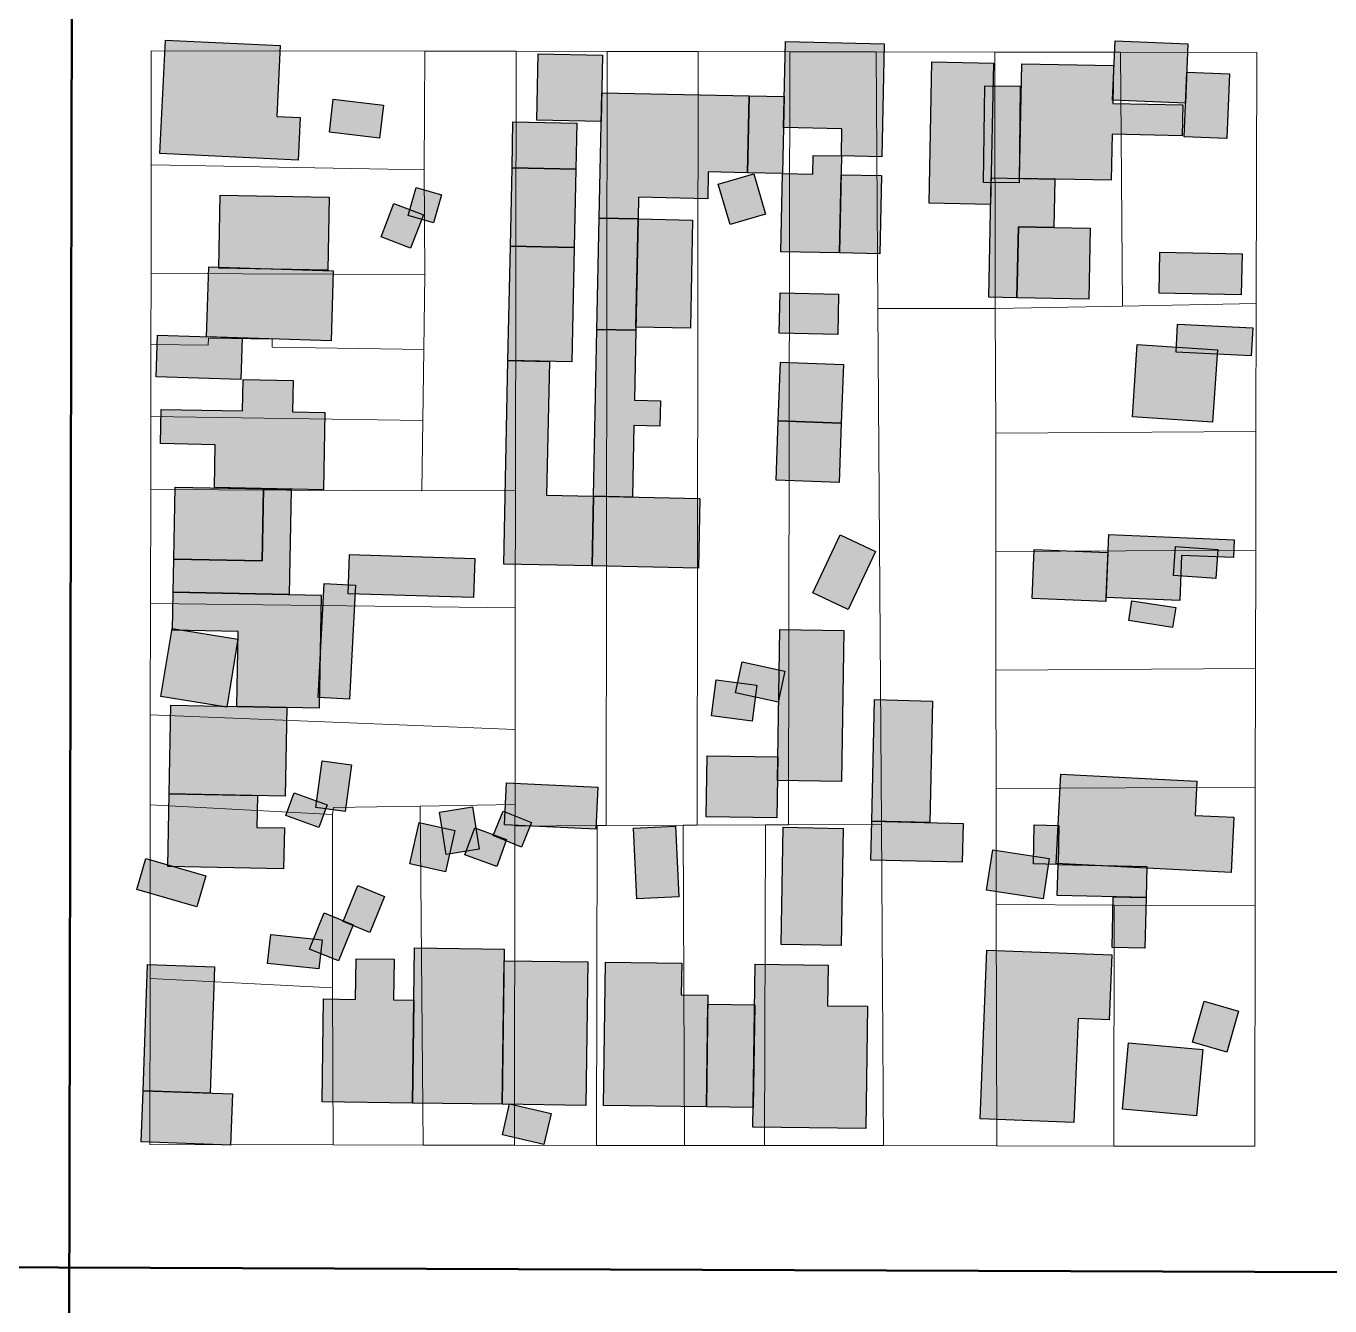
# Model space of a CAD drawing. Header units: millimetres. Extents: x -71 to 10084, y -63 to 6230.
# Drawn here: x 5422 to 5565, y 2579.6 to 2720.1 of the extents above; entities that cross this region are included whole.
import ezdxf

# ---------------------------------------------------------------- set-up
doc = ezdxf.new("R2010")
doc.units = ezdxf.units.MM
doc.layers.add('01. Manzanas Esc. Urbana', color=254, linetype='Continuous', lineweight=5, true_color=0xcccccc)
doc.layers.add('01. Parcelas Esc. Urbana', color=8, linetype='Continuous', lineweight=5, true_color=0x808080)
doc.layers.add('03. Vias Terciarias', color=252, linetype='Continuous', lineweight=50)
doc.layers.add('Edificaciones Pilar', color=50, linetype='Continuous')

msp = doc.modelspace()

# ---------------------------------------------------------------- hatches: boundary and pattern name
at = {"layer": 'Edificaciones Pilar', "transparency": 33554559}
for points in [[(5451.8, 2705.35), (5436.64, 2706.07), (5437.23, 2718.51), (5449.82, 2717.92), (5449.46, 2710.14), (5452.02, 2710.01), (5451.8, 2705.35)], [(5511.44, 2708.8), (5505.03, 2708.93), (5505.23, 2718.35), (5516.06, 2718.12), (5515.81, 2705.72), (5511.38, 2705.81), (5511.44, 2708.8)], [(5549.11, 2711.6), (5541.13, 2711.93), (5541.4, 2718.45), (5549.39, 2718.11), (5549.11, 2711.6)], [(5485.03, 2709.6), (5477.96, 2709.74), (5478.11, 2717.02), (5485.18, 2716.88), (5485.03, 2709.6)], [(5528.07, 2715.99), (5527.75, 2700.48), (5520.99, 2700.62), (5521.31, 2716.13), (5528.07, 2715.99)], [(5540.98, 2703.14), (5530.9, 2703.35), (5531.16, 2715.93), (5541.24, 2715.72), (5541.15, 2711.58), (5548.83, 2711.42), (5548.76, 2708.03), (5541.08, 2708.19), (5540.98, 2703.14)], [(5553.94, 2714.8), (5553.65, 2707.73), (5548.96, 2707.92), (5549.26, 2714.99), (5553.94, 2714.8)], [(5530.87, 2702.86), (5526.98, 2702.91), (5527.1, 2713.51), (5531, 2713.46), (5530.87, 2702.86)], [(5460.71, 2707.76), (5455.22, 2708.42), (5455.65, 2712.04), (5461.14, 2711.38), (5460.71, 2707.76)], [(5489.09, 2698.9), (5484.81, 2698.99), (5485.1, 2712.74), (5501.26, 2712.4), (5501.09, 2703.96), (5496.78, 2704.05), (5496.72, 2701.12), (5489.14, 2701.28), (5489.09, 2698.9)], [(5505.1, 2712.32), (5504.93, 2703.89), (5501.09, 2703.96), (5501.26, 2712.4), (5505.1, 2712.32)], [(5482.25, 2704.35), (5475.25, 2704.5), (5475.35, 2709.54), (5482.36, 2709.4), (5482.25, 2704.35)], [(5511.16, 2695.17), (5504.75, 2695.3), (5504.93, 2703.89), (5508.26, 2703.82), (5508.3, 2705.87), (5511.38, 2705.81), (5511.16, 2695.17)], [(5482.08, 2695.77), (5475.07, 2695.92), (5475.25, 2704.5), (5482.25, 2704.35), (5482.08, 2695.77)], [(5503.06, 2699.42), (5499.17, 2698.28), (5497.88, 2702.7), (5501.77, 2703.84), (5503.06, 2699.42)], [(5515.59, 2695.08), (5511.16, 2695.17), (5511.34, 2703.75), (5515.76, 2703.66), (5515.59, 2695.08)], [(5530.63, 2690.24), (5527.54, 2690.3), (5527.81, 2703.41), (5534.8, 2703.27), (5534.69, 2697.96), (5530.79, 2698.04), (5530.63, 2690.24)], [(5455.04, 2693.27), (5443.1, 2693.51), (5443.25, 2701.52), (5455.19, 2701.28), (5455.04, 2693.27)], [(5466.65, 2698.48), (5463.86, 2699.27), (5464.73, 2702.35), (5467.52, 2701.56), (5466.65, 2698.48)], [(5464.13, 2695.7), (5460.9, 2696.95), (5462.3, 2700.58), (5465.53, 2699.34), (5464.13, 2695.7)], [(5489.09, 2698.9), (5488.84, 2686.69), (5484.56, 2686.78), (5484.81, 2698.99), (5489.09, 2698.9)], [(5495.06, 2698.78), (5494.81, 2686.9), (5488.85, 2687.02), (5489.09, 2698.9), (5495.06, 2698.78)], [(5538.51, 2690.08), (5530.63, 2690.24), (5530.79, 2698.04), (5538.67, 2697.88), (5538.51, 2690.08)], [(5481.82, 2683.22), (5474.81, 2683.37), (5475.07, 2695.92), (5482.08, 2695.77), (5481.82, 2683.22)], [(5555.23, 2690.57), (5546.23, 2690.76), (5546.32, 2695.25), (5555.32, 2695.07), (5555.23, 2690.57)], [(5455.4, 2685.53), (5441.74, 2685.96), (5441.98, 2693.65), (5455.64, 2693.22), (5455.4, 2685.53)], [(5510.97, 2686.23), (5504.57, 2686.37), (5504.66, 2690.78), (5511.07, 2690.64), (5510.97, 2686.23)], [(5556.34, 2683.89), (5548.09, 2684.28), (5548.23, 2687.34), (5556.49, 2686.95), (5556.34, 2683.89)], [(5445.52, 2681.29), (5436.23, 2681.58), (5436.37, 2686.13), (5445.67, 2685.84), (5445.52, 2681.29)], [(5488.62, 2676.23), (5488.46, 2668.39), (5484.18, 2668.47), (5484.56, 2686.78), (5488.84, 2686.69), (5488.68, 2679.01), (5491.53, 2678.95), (5491.48, 2676.17), (5488.62, 2676.23)], [(5552.1, 2676.59), (5543.29, 2677.17), (5543.81, 2685.11), (5552.62, 2684.53), (5552.1, 2676.59)], [(5484.18, 2668.47), (5484.03, 2660.84), (5474.35, 2661.04), (5474.81, 2683.37), (5479.35, 2683.27), (5479.05, 2668.58), (5484.18, 2668.47)], [(5511.36, 2676.49), (5504.46, 2676.74), (5504.69, 2683.19), (5511.6, 2682.93), (5511.36, 2676.49)], [(5442.71, 2674.13), (5436.69, 2674.25), (5436.76, 2678.01), (5445.7, 2677.84), (5445.77, 2681.3), (5451.26, 2681.19), (5451.19, 2677.73), (5454.73, 2677.66), (5454.56, 2669.19), (5442.62, 2669.42), (5442.71, 2674.13)], [(5511.13, 2670), (5504.22, 2670.25), (5504.46, 2676.74), (5511.36, 2676.49), (5511.13, 2670)], [(5450.8, 2657.71), (5438.08, 2657.96), (5438.15, 2661.59), (5447.85, 2661.4), (5448.01, 2669.28), (5451.02, 2669.22), (5450.8, 2657.71)], [(5447.85, 2661.4), (5438.15, 2661.59), (5438.31, 2669.47), (5448.01, 2669.28), (5447.85, 2661.4)], [(5495.7, 2660.6), (5484.03, 2660.84), (5484.18, 2668.47), (5495.86, 2668.23), (5495.7, 2660.6)], [(5548.5, 2657.04), (5540.42, 2657.37), (5540.7, 2664.27), (5554.47, 2663.71), (5554.39, 2661.74), (5548.7, 2661.98), (5548.5, 2657.04)], [(5515.11, 2662.41), (5512.11, 2656.05), (5508.23, 2657.87), (5511.23, 2664.24), (5515.11, 2662.41)], [(5552.43, 2659.45), (5547.81, 2659.78), (5548.03, 2662.95), (5552.66, 2662.62), (5552.43, 2659.45)], [(5471.03, 2657.36), (5457.28, 2657.78), (5457.41, 2662.07), (5471.16, 2661.65), (5471.03, 2657.36)], [(5540.4, 2656.92), (5532.3, 2657.25), (5532.52, 2662.63), (5540.62, 2662.3), (5540.4, 2656.92)], [(5457.42, 2646.21), (5453.99, 2646.39), (5454.64, 2658.89), (5458.08, 2658.71), (5457.42, 2646.21)], [(5445.22, 2653.65), (5438, 2653.79), (5438.08, 2657.96), (5454.33, 2657.64), (5454.09, 2645.23), (5445.06, 2645.41), (5445.22, 2653.65)], [(5548.05, 2656.27), (5547.71, 2654.09), (5542.89, 2654.83), (5543.23, 2657.01), (5548.05, 2656.27)], [(5443.96, 2645.34), (5436.75, 2646.52), (5437.97, 2653.98), (5445.18, 2652.8), (5443.96, 2645.34)], [(5511.38, 2637.18), (5504.36, 2637.3), (5504.63, 2653.86), (5511.65, 2653.74), (5511.38, 2637.18)], [(5504.44, 2645.88), (5499.75, 2646.89), (5500.48, 2650.3), (5505.17, 2649.29), (5504.44, 2645.88)], [(5501.59, 2643.81), (5497.14, 2644.37), (5497.65, 2648.33), (5502.09, 2647.76), (5501.59, 2643.81)], [(5521.08, 2632.67), (5514.71, 2632.81), (5515.01, 2646.16), (5521.38, 2646.01), (5521.08, 2632.67)], [(5450.36, 2635.58), (5437.65, 2635.83), (5437.84, 2645.55), (5450.55, 2645.3), (5450.36, 2635.58)], [(5504.29, 2633.2), (5496.56, 2633.32), (5496.67, 2640.01), (5504.4, 2639.89), (5504.29, 2633.2)], [(5456.94, 2633.9), (5453.72, 2634.34), (5454.42, 2639.45), (5457.64, 2639.01), (5456.94, 2633.9)], [(5554.12, 2627.21), (5534.94, 2628.17), (5535.43, 2637.97), (5550.38, 2637.22), (5550.19, 2633.46), (5554.42, 2633.25), (5554.12, 2627.21)], [(5437.49, 2627.85), (5437.65, 2635.83), (5447.35, 2635.64), (5447.28, 2632.15), (5450.29, 2632.1), (5450.2, 2627.6), (5437.49, 2627.85)], [(5454.06, 2632.13), (5450.43, 2633.45), (5451.34, 2635.93), (5454.96, 2634.62), (5454.06, 2632.13)], [(5484.44, 2631.94), (5474.44, 2632.42), (5474.66, 2637.04), (5484.66, 2636.56), (5484.44, 2631.94)], [(5471.65, 2629.76), (5468.03, 2629.18), (5467.28, 2633.83), (5470.9, 2634.41), (5471.65, 2629.76)], [(5476.29, 2629.99), (5473.2, 2631.24), (5474.29, 2633.94), (5477.38, 2632.69), (5476.29, 2629.99)], [(5524.63, 2628.33), (5514.61, 2628.56), (5514.71, 2632.81), (5524.73, 2632.59), (5524.63, 2628.33)], [(5467.97, 2627.26), (5464.05, 2628.15), (5465.07, 2632.67), (5468.99, 2631.79), (5467.97, 2627.26)], [(5473.58, 2627.87), (5470.09, 2629.15), (5471.17, 2632.08), (5474.65, 2630.8), (5473.58, 2627.87)], [(5493.19, 2632.28), (5493.54, 2624.52), (5488.94, 2624.31), (5488.59, 2632.07), (5493.19, 2632.28)], [(5511.57, 2632.04), (5511.34, 2619.19), (5504.78, 2619.3), (5505.01, 2632.16), (5511.57, 2632.04)], [(5535.14, 2628.09), (5532.44, 2628.15), (5532.53, 2632.41), (5535.23, 2632.35), (5535.14, 2628.09)], [(5440.7, 2623.44), (5434.1, 2625.34), (5435.08, 2628.73), (5441.68, 2626.83), (5440.7, 2623.44)], [(5533.5, 2624.31), (5527.3, 2625.27), (5527.99, 2629.69), (5534.18, 2628.74), (5533.5, 2624.31)], [(5544.79, 2624.46), (5535.06, 2624.68), (5535.14, 2628.09), (5544.87, 2627.87), (5544.79, 2624.46)], [(5461.27, 2624.58), (5459.67, 2620.63), (5456.73, 2621.83), (5458.34, 2625.77), (5461.27, 2624.58)], [(5544.66, 2618.88), (5541.07, 2618.96), (5541.19, 2624.54), (5544.79, 2624.46), (5544.66, 2618.88)], [(5456.23, 2617.5), (5453.04, 2618.8), (5454.65, 2622.77), (5457.84, 2621.47), (5456.23, 2617.5)], [(5454.08, 2616.62), (5448.45, 2617.21), (5448.79, 2620.41), (5454.42, 2619.81), (5454.08, 2616.62)], [(5474.17, 2601.77), (5464.33, 2601.9), (5464.55, 2618.92), (5474.4, 2618.79), (5474.17, 2601.77)], [(5536.89, 2599.77), (5526.61, 2600.16), (5527.32, 2618.67), (5541.03, 2618.15), (5540.76, 2611.05), (5537.33, 2611.18), (5536.89, 2599.77)], [(5442.13, 2602.99), (5434.78, 2603.24), (5435.26, 2617.09), (5442.61, 2616.83), (5442.13, 2602.99)], [(5464.33, 2601.9), (5454.43, 2602.03), (5454.58, 2613.33), (5458.1, 2613.28), (5458.16, 2617.74), (5462.32, 2617.68), (5462.26, 2613.22), (5464.48, 2613.19), (5464.33, 2601.9)], [(5483.34, 2601.64), (5474.17, 2601.77), (5474.38, 2617.52), (5483.55, 2617.4), (5483.34, 2601.64)], [(5496.58, 2601.47), (5485.3, 2601.62), (5485.51, 2617.37), (5493.86, 2617.26), (5493.81, 2613.78), (5496.74, 2613.74), (5496.58, 2601.47)], [(5514.06, 2599.1), (5501.68, 2599.27), (5501.93, 2617.15), (5509.93, 2617.04), (5509.87, 2612.58), (5514.24, 2612.52), (5514.06, 2599.1)], [(5553.65, 2607.49), (5549.88, 2608.57), (5551.16, 2613.07), (5554.94, 2611.99), (5553.65, 2607.49)], [(5501.71, 2601.4), (5496.58, 2601.47), (5496.73, 2612.76), (5501.87, 2612.69), (5501.71, 2601.4)], [(5550.34, 2600.5), (5542.21, 2601.24), (5542.87, 2608.51), (5551.01, 2607.77), (5550.34, 2600.5)], [(5444.39, 2597.3), (5434.59, 2597.64), (5434.78, 2603.24), (5444.58, 2602.9), (5444.39, 2597.3)], [(5478.74, 2597.36), (5474.2, 2598.42), (5474.99, 2601.8), (5479.53, 2600.75), (5478.74, 2597.36)]]:
    msp.add_hatch(color=256, dxfattribs=at).paths.add_polyline_path(points, flags=0)

# ---------------------------------------------------------------- linework, layer by layer
at = {"layer": '01. Manzanas Esc. Urbana', "linetype": 'Continuous', "flags": 128}
msp.add_lwpolyline([(5556.93, 2717.16), (5556.87, 2689.61), (5556.84, 2675.58), (5556.83, 2662.56), (5556.81, 2649.58), (5556.77, 2636.57), (5556.76, 2623.55), (5556.72, 2597.16), (5541.26, 2597.17), (5528.41, 2597.21), (5515.99, 2597.23), (5502.96, 2597.24), (5494.18, 2597.25), (5484.52, 2597.25), (5475.51, 2597.27), (5465.51, 2597.3), (5455.63, 2597.31), (5435.51, 2597.34), (5435.55, 2615.56), (5435.57, 2634.63), (5435.58, 2644.51), (5435.59, 2656.71), (5435.64, 2669.21), (5435.64, 2677.21), (5435.65, 2685.12), (5435.66, 2692.9), (5435.67, 2704.83), (5435.68, 2717.34), (5465.68, 2717.3), (5475.69, 2717.3), (5485.69, 2717.28), (5495.68, 2717.26), (5505.72, 2717.24), (5515.2, 2717.22), (5528.22, 2717.2), (5541.99, 2717.18), (5556.93, 2717.16)], close=True, dxfattribs=at)
at = {"layer": '01. Parcelas Esc. Urbana', "linetype": 'Continuous', "flags": 128}
for points in [[(5465.68, 2717.3), (5465.6, 2704.29), (5435.67, 2704.83), (5435.68, 2717.34), (5465.68, 2717.3)], [(5465.68, 2717.3), (5465.6, 2704.29), (5435.67, 2704.83), (5435.68, 2717.34), (5465.68, 2717.3)], [(5465.69, 2692.79), (5465.6, 2704.29), (5465.68, 2717.3), (5475.69, 2717.3), (5475.63, 2669.14), (5465.36, 2669.06), (5465.47, 2676.79), (5465.58, 2684.58), (5465.69, 2692.79)], [(5465.69, 2692.79), (5465.6, 2704.29), (5465.68, 2717.3), (5475.69, 2717.3), (5475.63, 2669.14), (5465.36, 2669.06), (5465.47, 2676.79), (5465.58, 2684.58), (5465.69, 2692.79)], [(5475.59, 2634.66), (5475.59, 2642.87), (5475.6, 2656.25), (5475.63, 2669.14), (5475.69, 2717.3), (5485.69, 2717.28), (5485.56, 2632.34), (5484.58, 2632.34), (5475.56, 2632.29), (5475.59, 2634.66)], [(5475.59, 2634.66), (5475.59, 2642.87), (5475.6, 2656.25), (5475.63, 2669.14), (5475.69, 2717.3), (5485.69, 2717.28), (5485.56, 2632.34), (5484.58, 2632.34), (5475.56, 2632.29), (5475.59, 2634.66)], [(5485.56, 2632.34), (5485.69, 2717.28), (5495.68, 2717.26), (5495.57, 2632.39), (5494.03, 2632.38), (5485.56, 2632.34)], [(5485.56, 2632.34), (5485.69, 2717.28), (5495.68, 2717.26), (5495.57, 2632.39), (5494.03, 2632.38), (5485.56, 2632.34)], [(5505.72, 2717.24), (5505.58, 2632.43), (5503.06, 2632.43), (5495.57, 2632.39), (5495.68, 2717.26), (5505.72, 2717.24)], [(5505.72, 2717.24), (5505.58, 2632.43), (5503.06, 2632.43), (5495.57, 2632.39), (5495.68, 2717.26), (5505.72, 2717.24)], [(5505.58, 2632.43), (5505.72, 2717.24), (5515.2, 2717.22), (5515.39, 2689.09), (5515.76, 2632.5), (5505.58, 2632.43)], [(5505.58, 2632.43), (5505.72, 2717.24), (5515.2, 2717.22), (5515.39, 2689.09), (5515.76, 2632.5), (5505.58, 2632.43)], [(5515.2, 2717.22), (5528.22, 2717.2), (5528.26, 2689.07), (5515.39, 2689.09), (5515.2, 2717.22)], [(5515.2, 2717.22), (5528.22, 2717.2), (5528.26, 2689.07), (5515.39, 2689.09), (5515.2, 2717.22)], [(5528.22, 2717.2), (5541.99, 2717.18), (5542.21, 2689.34), (5528.26, 2689.07), (5528.22, 2717.2)], [(5528.22, 2717.2), (5541.99, 2717.18), (5542.21, 2689.34), (5528.26, 2689.07), (5528.22, 2717.2)], [(5542.21, 2689.34), (5541.99, 2717.18), (5556.93, 2717.16), (5556.87, 2689.61), (5542.21, 2689.34)], [(5542.21, 2689.34), (5541.99, 2717.18), (5556.93, 2717.16), (5556.87, 2689.61), (5542.21, 2689.34)], [(5465.6, 2704.29), (5465.69, 2692.79), (5435.66, 2692.9), (5435.67, 2704.83), (5465.6, 2704.29)], [(5465.6, 2704.29), (5465.69, 2692.79), (5435.66, 2692.9), (5435.67, 2704.83), (5465.6, 2704.29)], [(5435.66, 2692.9), (5465.69, 2692.79), (5465.58, 2684.58), (5448.93, 2684.82), (5448.95, 2685.72), (5441.95, 2685.82), (5441.94, 2685.04), (5435.65, 2685.12), (5435.66, 2692.9)], [(5435.66, 2692.9), (5465.69, 2692.79), (5465.58, 2684.58), (5448.93, 2684.82), (5448.95, 2685.72), (5441.95, 2685.82), (5441.94, 2685.04), (5435.65, 2685.12), (5435.66, 2692.9)], [(5528.26, 2689.07), (5528.3, 2675.38), (5528.33, 2662.4), (5528.33, 2649.4), (5528.34, 2636.4), (5528.37, 2632.57), (5528.36, 2623.67), (5528.41, 2597.21), (5515.99, 2597.23), (5515.76, 2632.5), (5515.39, 2689.09), (5528.26, 2689.07)], [(5528.26, 2689.07), (5528.3, 2675.38), (5528.33, 2662.4), (5528.33, 2649.4), (5528.34, 2636.4), (5528.37, 2632.57), (5528.36, 2623.67), (5528.41, 2597.21), (5515.99, 2597.23), (5515.76, 2632.5), (5515.39, 2689.09), (5528.26, 2689.07)], [(5528.26, 2689.07), (5542.21, 2689.34), (5556.87, 2689.61), (5556.84, 2675.58), (5528.3, 2675.38), (5528.26, 2689.07)], [(5528.26, 2689.07), (5542.21, 2689.34), (5556.87, 2689.61), (5556.84, 2675.58), (5528.3, 2675.38), (5528.26, 2689.07)], [(5465.58, 2684.58), (5465.47, 2676.79), (5435.64, 2677.21), (5435.65, 2685.12), (5441.94, 2685.04), (5441.95, 2685.82), (5448.95, 2685.72), (5448.93, 2684.82), (5465.58, 2684.58)], [(5465.58, 2684.58), (5465.47, 2676.79), (5435.64, 2677.21), (5435.65, 2685.12), (5441.94, 2685.04), (5441.95, 2685.82), (5448.95, 2685.72), (5448.93, 2684.82), (5465.58, 2684.58)], [(5435.64, 2677.21), (5465.47, 2676.79), (5465.36, 2669.06), (5435.64, 2669.21), (5435.64, 2677.21)], [(5435.64, 2677.21), (5465.47, 2676.79), (5465.36, 2669.06), (5435.64, 2669.21), (5435.64, 2677.21)], [(5556.84, 2675.58), (5556.83, 2662.56), (5528.33, 2662.4), (5528.3, 2675.38), (5556.84, 2675.58)], [(5556.84, 2675.58), (5556.83, 2662.56), (5528.33, 2662.4), (5528.3, 2675.38), (5556.84, 2675.58)], [(5435.64, 2669.21), (5465.36, 2669.06), (5475.63, 2669.14), (5475.6, 2656.25), (5435.59, 2656.71), (5435.64, 2669.21)], [(5435.64, 2669.21), (5465.36, 2669.06), (5475.63, 2669.14), (5475.6, 2656.25), (5435.59, 2656.71), (5435.64, 2669.21)], [(5556.83, 2662.56), (5556.81, 2649.58), (5528.33, 2649.4), (5528.33, 2662.4), (5556.83, 2662.56)], [(5556.83, 2662.56), (5556.81, 2649.58), (5528.33, 2649.4), (5528.33, 2662.4), (5556.83, 2662.56)], [(5435.58, 2644.51), (5435.59, 2656.71), (5475.6, 2656.25), (5475.59, 2642.87), (5435.58, 2644.51)], [(5435.58, 2644.51), (5435.59, 2656.71), (5475.6, 2656.25), (5475.59, 2642.87), (5435.58, 2644.51)], [(5528.34, 2636.4), (5528.33, 2649.4), (5556.81, 2649.58), (5556.77, 2636.57), (5528.34, 2636.4)], [(5528.34, 2636.4), (5528.33, 2649.4), (5556.81, 2649.58), (5556.77, 2636.57), (5528.34, 2636.4)], [(5475.59, 2642.87), (5475.59, 2634.66), (5465.18, 2634.49), (5455.68, 2634.34), (5455.56, 2633.56), (5435.57, 2634.63), (5435.58, 2644.51), (5475.59, 2642.87)], [(5475.59, 2642.87), (5475.59, 2634.66), (5465.18, 2634.49), (5455.68, 2634.34), (5455.56, 2633.56), (5435.57, 2634.63), (5435.58, 2644.51), (5475.59, 2642.87)], [(5528.36, 2623.67), (5528.37, 2632.57), (5528.34, 2636.4), (5556.77, 2636.57), (5556.76, 2623.55), (5541.3, 2623.6), (5528.36, 2623.67)], [(5528.36, 2623.67), (5528.37, 2632.57), (5528.34, 2636.4), (5556.77, 2636.57), (5556.76, 2623.55), (5541.3, 2623.6), (5528.36, 2623.67)], [(5435.55, 2615.56), (5435.57, 2634.63), (5455.56, 2633.56), (5455.58, 2614.54), (5435.55, 2615.56)], [(5435.55, 2615.56), (5435.57, 2634.63), (5455.56, 2633.56), (5455.58, 2614.54), (5435.55, 2615.56)], [(5455.63, 2597.31), (5455.58, 2614.54), (5455.56, 2633.56), (5455.68, 2634.34), (5465.18, 2634.49), (5465.51, 2597.3), (5455.63, 2597.31)], [(5455.63, 2597.31), (5455.58, 2614.54), (5455.56, 2633.56), (5455.68, 2634.34), (5465.18, 2634.49), (5465.51, 2597.3), (5455.63, 2597.31)], [(5465.51, 2597.3), (5465.18, 2634.49), (5475.59, 2634.66), (5475.56, 2632.29), (5475.51, 2597.27), (5465.51, 2597.3)], [(5465.51, 2597.3), (5465.18, 2634.49), (5475.59, 2634.66), (5475.56, 2632.29), (5475.51, 2597.27), (5465.51, 2597.3)], [(5475.51, 2597.27), (5475.56, 2632.29), (5484.58, 2632.34), (5484.52, 2597.25), (5475.51, 2597.27)], [(5475.51, 2597.27), (5475.56, 2632.29), (5484.58, 2632.34), (5484.52, 2597.25), (5475.51, 2597.27)], [(5485.56, 2632.34), (5494.03, 2632.38), (5494.18, 2597.25), (5484.52, 2597.25), (5484.58, 2632.34), (5485.56, 2632.34)], [(5485.56, 2632.34), (5494.03, 2632.38), (5494.18, 2597.25), (5484.52, 2597.25), (5484.58, 2632.34), (5485.56, 2632.34)], [(5494.18, 2597.25), (5494.03, 2632.38), (5495.57, 2632.39), (5503.06, 2632.43), (5502.96, 2597.24), (5494.18, 2597.25)], [(5494.18, 2597.25), (5494.03, 2632.38), (5495.57, 2632.39), (5503.06, 2632.43), (5502.96, 2597.24), (5494.18, 2597.25)], [(5503.06, 2632.43), (5505.58, 2632.43), (5515.76, 2632.5), (5515.99, 2597.23), (5502.96, 2597.24), (5503.06, 2632.43)], [(5503.06, 2632.43), (5505.58, 2632.43), (5515.76, 2632.5), (5515.99, 2597.23), (5502.96, 2597.24), (5503.06, 2632.43)], [(5528.36, 2623.67), (5541.3, 2623.6), (5541.26, 2597.17), (5528.41, 2597.21), (5528.36, 2623.67)], [(5528.36, 2623.67), (5541.3, 2623.6), (5541.26, 2597.17), (5528.41, 2597.21), (5528.36, 2623.67)], [(5541.3, 2623.6), (5556.76, 2623.55), (5556.72, 2597.16), (5541.26, 2597.17), (5541.3, 2623.6)], [(5541.3, 2623.6), (5556.76, 2623.55), (5556.72, 2597.16), (5541.26, 2597.17), (5541.3, 2623.6)], [(5435.51, 2597.34), (5435.55, 2615.56), (5455.58, 2614.54), (5455.63, 2597.31), (5435.51, 2597.34)], [(5435.51, 2597.34), (5435.55, 2615.56), (5455.58, 2614.54), (5455.63, 2597.31), (5435.51, 2597.34)]]:
    msp.add_lwpolyline(points, close=True, dxfattribs=at)
at = {"layer": '03. Vias Terciarias', "linetype": 'Continuous'}
for points in [[(5423.42, 894.85), (5429.15, 3850.28), (5461.74, 3892.22)], [(5839.29, 2582.38), (4436.36, 2587.44)]]:
    msp.add_lwpolyline(points, dxfattribs=at)
at = {"layer": 'Edificaciones Pilar', "linetype": 'Continuous', "flags": 128}
for points in [[(5451.8, 2705.35), (5436.64, 2706.07), (5437.23, 2718.51), (5449.82, 2717.92), (5449.46, 2710.14), (5452.02, 2710.01), (5451.8, 2705.35)], [(5511.44, 2708.8), (5505.03, 2708.93), (5505.23, 2718.35), (5516.06, 2718.12), (5515.81, 2705.72), (5511.38, 2705.81), (5511.44, 2708.8)], [(5549.11, 2711.6), (5541.13, 2711.93), (5541.4, 2718.45), (5549.39, 2718.11), (5549.11, 2711.6)], [(5485.03, 2709.6), (5477.96, 2709.74), (5478.11, 2717.02), (5485.18, 2716.88), (5485.03, 2709.6)], [(5528.07, 2715.99), (5527.75, 2700.48), (5520.99, 2700.62), (5521.31, 2716.13), (5528.07, 2715.99)], [(5540.98, 2703.14), (5530.9, 2703.35), (5531.16, 2715.93), (5541.24, 2715.72), (5541.15, 2711.58), (5548.83, 2711.42), (5548.76, 2708.03), (5541.08, 2708.19), (5540.98, 2703.14)], [(5553.94, 2714.8), (5553.65, 2707.73), (5548.96, 2707.92), (5549.26, 2714.99), (5553.94, 2714.8)], [(5530.87, 2702.86), (5526.98, 2702.91), (5527.1, 2713.51), (5531, 2713.46), (5530.87, 2702.86)], [(5460.71, 2707.76), (5455.22, 2708.42), (5455.65, 2712.04), (5461.14, 2711.38), (5460.71, 2707.76)], [(5489.09, 2698.9), (5484.81, 2698.99), (5485.1, 2712.74), (5501.26, 2712.4), (5501.09, 2703.96), (5496.78, 2704.05), (5496.72, 2701.12), (5489.14, 2701.28), (5489.09, 2698.9)], [(5505.1, 2712.32), (5504.93, 2703.89), (5501.09, 2703.96), (5501.26, 2712.4), (5505.1, 2712.32)], [(5482.25, 2704.35), (5475.25, 2704.5), (5475.35, 2709.54), (5482.36, 2709.4), (5482.25, 2704.35)], [(5511.16, 2695.17), (5504.75, 2695.3), (5504.93, 2703.89), (5508.26, 2703.82), (5508.3, 2705.87), (5511.38, 2705.81), (5511.16, 2695.17)], [(5482.08, 2695.77), (5475.07, 2695.92), (5475.25, 2704.5), (5482.25, 2704.35), (5482.08, 2695.77)], [(5503.06, 2699.42), (5499.17, 2698.28), (5497.88, 2702.7), (5501.77, 2703.84), (5503.06, 2699.42)], [(5515.59, 2695.08), (5511.16, 2695.17), (5511.34, 2703.75), (5515.76, 2703.66), (5515.59, 2695.08)], [(5530.63, 2690.24), (5527.54, 2690.3), (5527.81, 2703.41), (5534.8, 2703.27), (5534.69, 2697.96), (5530.79, 2698.04), (5530.63, 2690.24)], [(5455.04, 2693.27), (5443.1, 2693.51), (5443.25, 2701.52), (5455.19, 2701.28), (5455.04, 2693.27)], [(5466.65, 2698.48), (5463.86, 2699.27), (5464.73, 2702.35), (5467.52, 2701.56), (5466.65, 2698.48)], [(5464.13, 2695.7), (5460.9, 2696.95), (5462.3, 2700.58), (5465.53, 2699.34), (5464.13, 2695.7)], [(5489.09, 2698.9), (5488.84, 2686.69), (5484.56, 2686.78), (5484.81, 2698.99), (5489.09, 2698.9)], [(5495.06, 2698.78), (5494.81, 2686.9), (5488.85, 2687.02), (5489.09, 2698.9), (5495.06, 2698.78)], [(5538.51, 2690.08), (5530.63, 2690.24), (5530.79, 2698.04), (5538.67, 2697.88), (5538.51, 2690.08)], [(5481.82, 2683.22), (5474.81, 2683.37), (5475.07, 2695.92), (5482.08, 2695.77), (5481.82, 2683.22)], [(5555.23, 2690.57), (5546.23, 2690.76), (5546.32, 2695.25), (5555.32, 2695.07), (5555.23, 2690.57)], [(5455.4, 2685.53), (5441.74, 2685.96), (5441.98, 2693.65), (5455.64, 2693.22), (5455.4, 2685.53)], [(5510.97, 2686.23), (5504.57, 2686.37), (5504.66, 2690.78), (5511.07, 2690.64), (5510.97, 2686.23)], [(5556.34, 2683.89), (5548.09, 2684.28), (5548.23, 2687.34), (5556.49, 2686.95), (5556.34, 2683.89)], [(5445.52, 2681.29), (5436.23, 2681.58), (5436.37, 2686.13), (5445.67, 2685.84), (5445.52, 2681.29)], [(5488.62, 2676.23), (5488.46, 2668.39), (5484.18, 2668.47), (5484.56, 2686.78), (5488.84, 2686.69), (5488.68, 2679.01), (5491.53, 2678.95), (5491.48, 2676.17), (5488.62, 2676.23)], [(5552.1, 2676.59), (5543.29, 2677.17), (5543.81, 2685.11), (5552.62, 2684.53), (5552.1, 2676.59)], [(5484.18, 2668.47), (5484.03, 2660.84), (5474.35, 2661.04), (5474.81, 2683.37), (5479.35, 2683.27), (5479.05, 2668.58), (5484.18, 2668.47)], [(5511.36, 2676.49), (5504.46, 2676.74), (5504.69, 2683.19), (5511.6, 2682.93), (5511.36, 2676.49)], [(5442.71, 2674.13), (5436.69, 2674.25), (5436.76, 2678.01), (5445.7, 2677.84), (5445.77, 2681.3), (5451.26, 2681.19), (5451.19, 2677.73), (5454.73, 2677.66), (5454.56, 2669.19), (5442.62, 2669.42), (5442.71, 2674.13)], [(5511.13, 2670), (5504.22, 2670.25), (5504.46, 2676.74), (5511.36, 2676.49), (5511.13, 2670)], [(5450.8, 2657.71), (5438.08, 2657.96), (5438.15, 2661.59), (5447.85, 2661.4), (5448.01, 2669.28), (5451.02, 2669.22), (5450.8, 2657.71)], [(5447.85, 2661.4), (5438.15, 2661.59), (5438.31, 2669.47), (5448.01, 2669.28), (5447.85, 2661.4)], [(5495.7, 2660.6), (5484.03, 2660.84), (5484.18, 2668.47), (5495.86, 2668.23), (5495.7, 2660.6)], [(5548.5, 2657.04), (5540.42, 2657.37), (5540.7, 2664.27), (5554.47, 2663.71), (5554.39, 2661.74), (5548.7, 2661.98), (5548.5, 2657.04)], [(5515.11, 2662.41), (5512.11, 2656.05), (5508.23, 2657.87), (5511.23, 2664.24), (5515.11, 2662.41)], [(5552.43, 2659.45), (5547.81, 2659.78), (5548.03, 2662.95), (5552.66, 2662.62), (5552.43, 2659.45)], [(5471.03, 2657.36), (5457.28, 2657.78), (5457.41, 2662.07), (5471.16, 2661.65), (5471.03, 2657.36)], [(5540.4, 2656.92), (5532.3, 2657.25), (5532.52, 2662.63), (5540.62, 2662.3), (5540.4, 2656.92)], [(5457.42, 2646.21), (5453.99, 2646.39), (5454.64, 2658.89), (5458.08, 2658.71), (5457.42, 2646.21)], [(5445.22, 2653.65), (5438, 2653.79), (5438.08, 2657.96), (5454.33, 2657.64), (5454.09, 2645.23), (5445.06, 2645.41), (5445.22, 2653.65)], [(5548.05, 2656.27), (5547.71, 2654.09), (5542.89, 2654.83), (5543.23, 2657.01), (5548.05, 2656.27)], [(5443.96, 2645.34), (5436.75, 2646.52), (5437.97, 2653.98), (5445.18, 2652.8), (5443.96, 2645.34)], [(5511.38, 2637.18), (5504.36, 2637.3), (5504.63, 2653.86), (5511.65, 2653.74), (5511.38, 2637.18)], [(5504.44, 2645.88), (5499.75, 2646.89), (5500.48, 2650.3), (5505.17, 2649.29), (5504.44, 2645.88)], [(5501.59, 2643.81), (5497.14, 2644.37), (5497.65, 2648.33), (5502.09, 2647.76), (5501.59, 2643.81)], [(5521.08, 2632.67), (5514.71, 2632.81), (5515.01, 2646.16), (5521.38, 2646.01), (5521.08, 2632.67)], [(5450.36, 2635.58), (5437.65, 2635.83), (5437.84, 2645.55), (5450.55, 2645.3), (5450.36, 2635.58)], [(5504.29, 2633.2), (5496.56, 2633.32), (5496.67, 2640.01), (5504.4, 2639.89), (5504.29, 2633.2)], [(5456.94, 2633.9), (5453.72, 2634.34), (5454.42, 2639.45), (5457.64, 2639.01), (5456.94, 2633.9)], [(5554.12, 2627.21), (5534.94, 2628.17), (5535.43, 2637.97), (5550.38, 2637.22), (5550.19, 2633.46), (5554.42, 2633.25), (5554.12, 2627.21)], [(5437.49, 2627.85), (5437.65, 2635.83), (5447.35, 2635.64), (5447.28, 2632.15), (5450.29, 2632.1), (5450.2, 2627.6), (5437.49, 2627.85)], [(5454.06, 2632.13), (5450.43, 2633.45), (5451.34, 2635.93), (5454.96, 2634.62), (5454.06, 2632.13)], [(5484.44, 2631.94), (5474.44, 2632.42), (5474.66, 2637.04), (5484.66, 2636.56), (5484.44, 2631.94)], [(5471.65, 2629.76), (5468.03, 2629.18), (5467.28, 2633.83), (5470.9, 2634.41), (5471.65, 2629.76)], [(5476.29, 2629.99), (5473.2, 2631.24), (5474.29, 2633.94), (5477.38, 2632.69), (5476.29, 2629.99)], [(5524.63, 2628.33), (5514.61, 2628.56), (5514.71, 2632.81), (5524.73, 2632.59), (5524.63, 2628.33)], [(5467.97, 2627.26), (5464.05, 2628.15), (5465.07, 2632.67), (5468.99, 2631.79), (5467.97, 2627.26)], [(5473.58, 2627.87), (5470.09, 2629.15), (5471.17, 2632.08), (5474.65, 2630.8), (5473.58, 2627.87)], [(5493.19, 2632.28), (5493.54, 2624.52), (5488.94, 2624.31), (5488.59, 2632.07), (5493.19, 2632.28)], [(5511.57, 2632.04), (5511.34, 2619.19), (5504.78, 2619.3), (5505.01, 2632.16), (5511.57, 2632.04)], [(5535.14, 2628.09), (5532.44, 2628.15), (5532.53, 2632.41), (5535.23, 2632.35), (5535.14, 2628.09)], [(5440.7, 2623.44), (5434.1, 2625.34), (5435.08, 2628.73), (5441.68, 2626.83), (5440.7, 2623.44)], [(5533.5, 2624.31), (5527.3, 2625.27), (5527.99, 2629.69), (5534.18, 2628.74), (5533.5, 2624.31)], [(5544.79, 2624.46), (5535.06, 2624.68), (5535.14, 2628.09), (5544.87, 2627.87), (5544.79, 2624.46)], [(5461.27, 2624.58), (5459.67, 2620.63), (5456.73, 2621.83), (5458.34, 2625.77), (5461.27, 2624.58)], [(5544.66, 2618.88), (5541.07, 2618.96), (5541.19, 2624.54), (5544.79, 2624.46), (5544.66, 2618.88)], [(5456.23, 2617.5), (5453.04, 2618.8), (5454.65, 2622.77), (5457.84, 2621.47), (5456.23, 2617.5)], [(5454.08, 2616.62), (5448.45, 2617.21), (5448.79, 2620.41), (5454.42, 2619.81), (5454.08, 2616.62)], [(5474.17, 2601.77), (5464.33, 2601.9), (5464.55, 2618.92), (5474.4, 2618.79), (5474.17, 2601.77)], [(5536.89, 2599.77), (5526.61, 2600.16), (5527.32, 2618.67), (5541.03, 2618.15), (5540.76, 2611.05), (5537.33, 2611.18), (5536.89, 2599.77)], [(5442.13, 2602.99), (5434.78, 2603.24), (5435.26, 2617.09), (5442.61, 2616.83), (5442.13, 2602.99)], [(5464.33, 2601.9), (5454.43, 2602.03), (5454.58, 2613.33), (5458.1, 2613.28), (5458.16, 2617.74), (5462.32, 2617.68), (5462.26, 2613.22), (5464.48, 2613.19), (5464.33, 2601.9)], [(5483.34, 2601.64), (5474.17, 2601.77), (5474.38, 2617.52), (5483.55, 2617.4), (5483.34, 2601.64)], [(5496.58, 2601.47), (5485.3, 2601.62), (5485.51, 2617.37), (5493.86, 2617.26), (5493.81, 2613.78), (5496.74, 2613.74), (5496.58, 2601.47)], [(5514.06, 2599.1), (5501.68, 2599.27), (5501.93, 2617.15), (5509.93, 2617.04), (5509.87, 2612.58), (5514.24, 2612.52), (5514.06, 2599.1)], [(5553.65, 2607.49), (5549.88, 2608.57), (5551.16, 2613.07), (5554.94, 2611.99), (5553.65, 2607.49)], [(5501.71, 2601.4), (5496.58, 2601.47), (5496.73, 2612.76), (5501.87, 2612.69), (5501.71, 2601.4)], [(5550.34, 2600.5), (5542.21, 2601.24), (5542.87, 2608.51), (5551.01, 2607.77), (5550.34, 2600.5)], [(5444.39, 2597.3), (5434.59, 2597.64), (5434.78, 2603.24), (5444.58, 2602.9), (5444.39, 2597.3)], [(5478.74, 2597.36), (5474.2, 2598.42), (5474.99, 2601.8), (5479.53, 2600.75), (5478.74, 2597.36)]]:
    msp.add_lwpolyline(points, close=True, dxfattribs=at)

doc.saveas('drawing.dxf')
